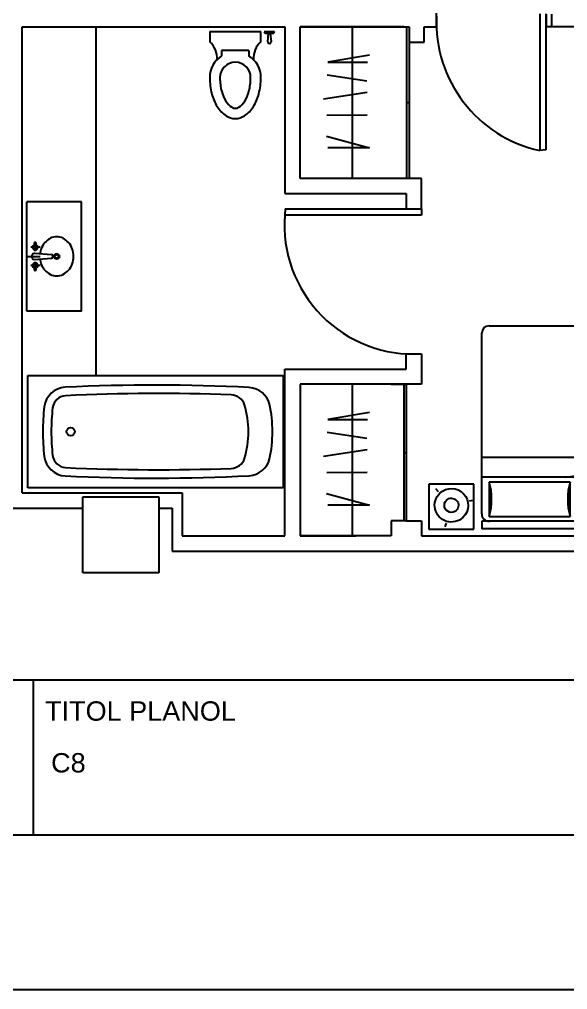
# Model space of a CAD drawing. Header units: millimetres. Extents: x 2377 to 4712, y -254 to 3188.
# Drawn here: x 4005.4 to 4076.2, y 947.8 to 1073.2 of the extents above; entities that cross this region are included whole.
import ezdxf

# ---------------------------------------------------------------- set-up
doc = ezdxf.new("R2010")
doc.units = ezdxf.units.MM
doc.layers.add('Mobiliario', color=254, linetype='Continuous')
doc.styles.get("Standard").update_dxf_attribs({"font": 'arial.ttf'})

# ---------------------------------------------------------------- blocks, each defined once
blk = doc.blocks.new('MHPLS012')
at = {"layer": 'Mobiliario'}
for p, q in [((-2.024, 0.95), (-0.152, 0.95)), ((-0.076, 0.95), (-0.076, -0.95)), ((-0.076, 0.95), (0, 0.95)), ((0, 0.95), (0, -0.95)), ((-2.1, -0.874), (-2.1, 0.874)), ((-0.483, 0.874), (-0.483, 0.036)), ((-0.127, 0.874), (-0.483, 0.874)), ((-0.127, 0.036), (-0.127, 0.874)), ((-0.737, 0.366), (-0.737, -0.95)), ((-0.533, 0.041), (-0.533, -0.95)), ((-0.483, 0.036), (-0.127, 0.036)), ((-0.483, -0.036), (-0.483, -0.874)), ((-0.127, -0.036), (-0.483, -0.036)), ((-0.127, -0.874), (-0.127, -0.036)), ((-0.483, -0.874), (-0.127, -0.874)), ((-0.152, -0.95), (-2.024, -0.95)), ((-0.076, -0.95), (0, -0.95))]:
    blk.add_line(p, q, dxfattribs=at)
for centre, radius, start, end in [((-2.024, 0.874), 0.0762, 90, 180), ((-0.019, 0.912), 0.898, 177.5673, 219.5461), ((1.615, 1.088), 2.343, 183.3665, 199.2534), ((-0.152, 0.874), 0.0762, 0, 90), ((-0.305, 1.483), 0.635, 253.7398, 286.2602), ((-1.227, -0.125), 0.694, 3.1663, 42.0658), ((-1.458, -0.029), 0.927, 4.2918, 21.7676), ((-0.305, -0.574), 0.635, 73.7398, 106.2602), ((-0.305, 0.574), 0.635, 253.7398, 286.2602), ((-2.024, -0.874), 0.0762, 180, 270), ((-0.305, -1.483), 0.635, 73.7398, 106.2602), ((-0.152, -0.874), 0.0762, 270, 0)]:
    blk.add_arc(centre, radius, start, end, dxfattribs=at)
blk = doc.blocks.new('bn04-7')
for p, q in [((0, 0), (0, -0.147)), ((-0.6, 0), (0.6, 0)), ((-0.6, -0.6), (-0.6, 0)), ((-0.058, -0.092), (-0.151, -0.092)), ((-0.122, -0.087), (-0.112, -0.087)), ((-0.122, -0.098), (-0.112, -0.098)), ((-0.1, -0.148), (-0.1, -0.045)), ((-0.033, -0.08), (-0.02, -0.271)), ((0.034, -0.086), (0.02, -0.271)), ((0.058, -0.092), (0.151, -0.092)), ((0.1, -0.148), (0.1, -0.045)), ((0.122, -0.087), (0.112, -0.087)), ((0.122, -0.098), (0.112, -0.098)), ((0.6, -0.6), (0.6, 0)), ((-0.005, -0.286), (0.005, -0.286)), ((-0.6, -0.6), (0.6, -0.6))]:
    blk.add_line(p, q)
for centre, radius in [((-0.1, -0.092), 0.0118), ((0.1, -0.092), 0.0118), ((0, -0.328), 0.03), ((0, -0.328), 0.02)]:
    blk.add_circle(centre, radius)
for centre, radius, start, end in [((-0.142, -0.092), 0.0118, 39.1354, 320.8646), ((-0.131, -0.083), 0.0025, 219.1354, 256.4029), ((-0.131, -0.101), 0.0025, 103.5971, 140.8646), ((-0.123, -0.049), 0.0381, 256.4029, 272.0458), ((-0.123, -0.136), 0.0381, 87.9542, 103.5971), ((-0.1, -0.092), 0.0299, 191.7173, 168.2827), ((-0.1, -0.092), 0.0235, 194.2864, 165.7136), ((-0.112, -0.084), 0.003, 270, 324.6965), ((-0.112, -0.101), 0.003, 35.3035, 90), ((0.055, -0.103), 0.0911, 153.0547, 165.3672), ((-0.006, -0.094), 0.0379, 104.9144, 122.742), ((0, -0.113), 0.0583, 90, 104.9144), ((0, -0.113), 0.0583, 75.0856, 90), ((0.005, -0.094), 0.0379, 57.258, 75.0856), ((-0.056, -0.103), 0.0911, 14.6328, 26.9453), ((0.025, -0.085), 0.00867, 0, 32.7882), ((0.025, -0.085), 0.00867, 350.3449, 0), ((0.1, -0.092), 0.0299, 11.7173, 348.2827), ((0.1, -0.092), 0.0235, 14.2864, 345.7136), ((0.112, -0.084), 0.003, 215.3035, 270), ((0.112, -0.101), 0.003, 90, 144.6965), ((0.123, -0.049), 0.0381, 267.9542, 283.5971), ((0.123, -0.136), 0.0381, 76.4029, 92.0458), ((0.131, -0.083), 0.0025, 283.5971, 320.8646), ((0.131, -0.101), 0.0025, 39.1354, 76.4029), ((0.142, -0.092), 0.0118, 219.1354, 140.8646), ((-0.028, -0.341), 0.189, 130.7108, 154.2946), ((-0.011, -0.361), 0.216, 109.6169, 130.7108), ((0, -0.393), 0.249, 96.5773, 109.6169), ((0, -0.393), 0.249, 70.3831, 83.252), ((0.011, -0.361), 0.216, 49.2892, 70.3831), ((0.028, -0.341), 0.189, 25.7054, 49.2892), ((-0.055, -0.328), 0.16, 154.2946, 180), ((-0.005, -0.271), 0.015, 180, 270), ((0.005, -0.271), 0.015, 270, 0), ((0.055, -0.328), 0.16, 0, 25.7054), ((-0.055, -0.328), 0.16, 180, 205.7054), ((-0.028, -0.315), 0.189, 205.7054, 229.2892), ((0.028, -0.315), 0.189, 310.7108, 334.2946), ((0.055, -0.328), 0.16, 334.2946, 360), ((-0.011, -0.295), 0.216, 229.2892, 250.3831), ((0, -0.264), 0.249, 250.3831, 270), ((0, -0.264), 0.249, 270, 289.6169), ((0.011, -0.295), 0.216, 289.6169, 310.7108)]:
    blk.add_arc(centre, radius, start, end)
blk = doc.blocks.new('bn34-3')
at = {"linetype": 'ByBlock'}
for p, q in [((-0.1765, 0), (-0.1765, -0.0706)), ((-0.1765, 0), (0.1765, 0)), ((0.1765, -0.0706), (0.1765, 0)), ((0.2, 0), (0.2706, 0)), ((0.2, 0), (0.2059, -0.0118)), ((0.2647, -0.0118), (0.2706, 0)), ((0.2059, -0.0118), (0.2647, -0.0118)), ((0.2235, -0.0706), (0.2294, -0.0118)), ((0.2412, -0.0118), (0.2471, -0.0706)), ((-0.0941, -0.1294), (-0.0941, -0.1684)), ((0.0941, -0.1294), (-0.0941, -0.1294)), ((0.0941, -0.1294), (0.0941, -0.1684))]:
    blk.add_line(p, q, dxfattribs=at)
for centre, radius, start, end in [((-0.2843, -0.1882), 0.1596, 358.33784, 47.48955), ((0.2843, -0.1882), 0.1596, 132.51045, 181.66216), ((0.2353, -0.0706), 0.0118, 180, 0), ((0, -0.3176), 0.1765, 122.23095, 180), ((0, -0.3176), 0.1765, 0, 57.76905), ((0, -0.3176), 0.1059, 0, 180), ((0.2737, -0.3176), 0.4502, 180.00004, 194.51425), ((0.2737, -0.3176), 0.3796, 180.00003, 194.51424), ((-0.2737, -0.3176), 0.3796, 345.48576, 359.99997), ((-0.2737, -0.3176), 0.4502, 345.48575, 359.99996), ((0.1387, -0.3526), 0.3108, 194.51426, 212.00539), ((0.1387, -0.3526), 0.2402, 194.51426, 212.0054), ((-0.1387, -0.3526), 0.2402, 327.9946, 345.48574), ((-0.1387, -0.3526), 0.3108, 327.99461, 345.48574), ((0.0535, -0.4059), 0.2103, 212.00541, 236.46588), ((0.0535, -0.4059), 0.1397, 212.00541, 236.46587), ((0, -0.4866), 0.0428, 236.46596, 269.99998), ((0, -0.4866), 0.0428, 270.00002, 303.53404), ((-0.0535, -0.4059), 0.1397, 303.53413, 327.99459), ((-0.0535, -0.4059), 0.2103, 303.53412, 327.99459), ((0, -0.4866), 0.1134, 236.46593, 269.99995), ((0, -0.4866), 0.1134, 270.00005, 303.53407)]:
    blk.add_arc(centre, radius, start, end, dxfattribs=at)
blk = doc.blocks.new('A$C57724086')
at = {"layer": 'Mobiliario'}
for p, q in [((0, 0), (0, 1.7)), ((0, 1.7), (0.75, 1.7)), ((0.75, 1.7), (0.75, 0)), ((0.75, 0), (0, 0))]:
    blk.add_line(p, q, dxfattribs=at)
blk.add_circle((0.375, 1.415), 0.0275, dxfattribs=at)
for centre, radius, start, end in [((0.2293, 1.4421), 0.15, 97.82457, 176.29967), ((0.375, 0.1136), 1.4864, 89.99877, 96.41619), ((0.375, 0.1136), 1.4864, 83.58381, 90.00123), ((0.5207, 1.4421), 0.15, 3.70033, 82.17543), ((0.2293, 1.4421), 0.094, 97.82457, 176.29967), ((0.375, 0.1107), 1.4333, 89.99873, 96.34838), ((0.375, 0.1107), 1.4333, 83.65162, 90.00127), ((0.5207, 1.4421), 0.094, 3.70033, 82.17543), ((12.3216, 0.8538), 12.2566, 177.20377, 182.94309), ((13.2155, 0.8326), 13.0945, 177.30557, 182.13423), ((-12.4655, 0.8326), 13.0945, 357.86577, 2.69443), ((-11.5716, 0.8538), 12.2566, 357.05691, 2.79623), ((0.23, 0.3501), 0.1, 182.9309, 250.22209), ((0.52, 0.3501), 0.1, 289.77791, 357.0691), ((0.2308, 0.2347), 0.15, 183.89471, 255.30141), ((0.3748, 0.858), 0.628, 253.47012, 270.01863), ((0.3752, 0.858), 0.628, 269.98137, 286.52988), ((0.5192, 0.2347), 0.15, 284.69859, 356.10529), ((0.3749, 0.9245), 0.8545, 257.69314, 270.00758), ((0.3751, 0.9245), 0.8545, 269.99242, 282.30686)]:
    blk.add_arc(centre, radius, start, end, dxfattribs=at)
blk = doc.blocks.new('sl06-0')
at = {"layer": 'Mobiliario'}
for p, q in [((-0.3, 0.281, -1.579), (-0.3, -0.318, -1.579)), ((0.298, 0.281, -1.579), (-0.3, 0.281, -1.579)), ((0.298, -0.318, -1.579), (0.298, 0.281, -1.579)), ((-0.3, -0.318, -1.579), (0.298, -0.318, -1.579))]:
    blk.add_line(p, q, dxfattribs=at)
at = {"layer": 'Mobiliario', "linetype": 'ByBlock'}
for p, q in [((-0.169, 0.179, -1.579), (-0.205, 0.217, -1.579)), ((0.24, 0.057, -1.579), (0.29, 0.069, -1.579)), ((-0.071, -0.236, -1.579), (-0.085, -0.286, -1.579))]:
    blk.add_line(p, q, dxfattribs=at)
at = {"layer": 'Mobiliario', "linetype": 'ByBlock', "extrusion": (0, 0, -1)}
for major_axis, start_param, end_param in [((-0.157, -0.157), -1.5419, 1.599693), ((-0.157, -0.157), 1.599693, 4.741285), ((-0.0663, -0.0663), -1.5419, 1.599693), ((-0.0663, -0.0663), 1.599693, 4.741285)]:
    blk.add_ellipse((0, 0, -1.579), major_axis=major_axis, ratio=1, start_param=start_param, end_param=end_param, dxfattribs=at)

msp = doc.modelspace()

# ---------------------------------------------------------------- linework, layer by layer
at = {"transparency": 33554687}
for p, q in [((4059.3, 1072.19), (4059.3, 1074.15)), ((4059.3, 1072.19), (4059.3, 1074.15)), ((4073.43, 1073.85), (4073.43, 1072.19)), ((4074.12, 1073.85), (4074.12, 1072.19)), ((4005.77, 1011.97), (4005.77, 1072.19)), ((4005.77, 1072.19), (4039.7, 1072.19)), ((4039.7, 1072.19), (4039.7, 1050.64)), ((4041.66, 1052.6), (4041.66, 1072.19)), ((4041.66, 1072.19), (4055.74, 1072.19)), ((4053.42, 1072.19), (4041.66, 1072.19)), ((4055.05, 1072.19), (4048.39, 1072.19)), ((4048.39, 1072.19), (4048.39, 1052.6)), ((4053.42, 1072.19), (4055.38, 1072.19)), ((4055.41, 1072.19), (4055.41, 1052.6)), ((4055.74, 1072.19), (4055.74, 1070.23)), ((4055.74, 1072.19), (4055.74, 1052.6)), ((4057.7, 1072.19), (4059.3, 1072.19)), ((4057.7, 1070.23), (4057.7, 1072.19)), ((4057.7, 1072.19), (4059.3, 1072.19)), ((4103.32, 1072.19), (4073.43, 1072.19)), ((4074.12, 1072.19), (4073.43, 1072.19)), ((4055.74, 1070.23), (4057.7, 1070.23)), ((4050.64, 1068.52), (4045.24, 1067.63)), ((4045.24, 1067.63), (4050.38, 1067.63)), ((4045.16, 1066.01), (4050.27, 1065.21)), ((4050.34, 1063.72), (4044.69, 1062.85)), ((4055.41, 1062.4), (4055.74, 1062.4)), ((4050.35, 1060.78), (4045.11, 1060.75)), ((4045.09, 1058.06), (4050.65, 1056.56)), ((4050.65, 1056.56), (4045.25, 1056.56)), ((4057.34, 1052.6), (4041.66, 1052.6)), ((4053.42, 1052.6), (4041.66, 1052.6)), ((4057.34, 1048.68), (4057.34, 1052.6)), ((4039.7, 1050.64), (4055.38, 1050.64)), ((4055.38, 1050.64), (4055.38, 1050.64)), ((4055.38, 1050.64), (4055.38, 1048.68)), ((4055.38, 1048.68), (4057.34, 1048.68)), ((4055.38, 1027.97), (4055.38, 1029.93)), ((4055.38, 1029.93), (4057.34, 1029.93)), ((4057.34, 1029.93), (4057.34, 1026.01)), ((4039.7, 1006.41), (4039.7, 1027.97)), ((4039.7, 1027.97), (4055.38, 1027.97)), ((4057.34, 1026.01), (4041.66, 1026.01)), ((4041.66, 1026.01), (4041.66, 1006.41)), ((4053.42, 1026.01), (4041.66, 1026.01)), ((4055.05, 1026.01), (4048.39, 1026.01)), ((4048.39, 1026.01), (4048.39, 1006.41)), ((4053.42, 1026.01), (4055.38, 1026.01)), ((4055.05, 1026.01), (4055.05, 1008.37)), ((4055.38, 1026.01), (4055.38, 1008.37)), ((4050.64, 1022.34), (4045.24, 1021.44)), ((4045.24, 1021.44), (4050.38, 1021.44)), ((4045.16, 1019.83), (4050.27, 1019.03)), ((4050.34, 1017.53), (4044.69, 1016.67)), ((4055.05, 1017.19), (4055.38, 1017.19)), ((4050.35, 1014.6), (4045.11, 1014.56)), ((4005.77, 1011.97), (4026.44, 1011.97)), ((4026.44, 1011.97), (4026.44, 1006.41)), ((4045.09, 1011.88), (4050.65, 1010.38)), ((4013.61, 1011.45), (4023.41, 1011.45)), ((4013.61, 1001.65), (4013.61, 1011.45)), ((4023.41, 1011.45), (4023.41, 1001.65)), ((4003.81, 1010.01), (4013.61, 1010.01)), ((4023.41, 1010.01), (4025.15, 1010.01)), ((4025.15, 1010.01), (4025.15, 1004.45)), ((4050.65, 1010.38), (4045.25, 1010.38)), ((4055.38, 1008.37), (4053.42, 1008.37)), ((4053.42, 1008.37), (4053.42, 1006.41)), ((4055.38, 1008.37), (4057.34, 1008.37)), ((4057.34, 1008.37), (4057.34, 1006.41)), ((4026.44, 1006.41), (4039.7, 1006.41)), ((4028.85, 1006.41), (4039.7, 1006.41)), ((4041.66, 1006.41), (4046.04, 1006.41)), ((4041.66, 1006.41), (4048.88, 1006.41)), ((4053.42, 1006.41), (4041.66, 1006.41)), ((4057.34, 1006.41), (4062.6, 1006.41)), ((4057.34, 1006.41), (4064.56, 1006.41)), ((4064.56, 1006.41), (4089.6, 1006.41)), ((4025.15, 1004.45), (4089.6, 1004.45)), ((4023.41, 1001.65), (4013.61, 1001.65)), ((4205.24, 987.79), (3809.75, 987.79)), ((4007.25, 967.79), (4007.25, 987.79)), ((3936.75, 967.79), (4007.25, 967.79)), ((4007.25, 967.79), (4077.25, 967.79)), ((3794.7, 947.79), (4214.7, 947.79))]:
    msp.add_line(p, q, dxfattribs=at)
at = {"layer": 'Mobiliario', "transparency": 33554687}
for p, q in [((4072.61, 1073.89), (4072.61, 1056.22)), ((4073.43, 1056.3), (4073.43, 1073.89)), ((4015.31, 1027.16), (4015.31, 1072.19)), ((4073.43, 1056.3), (4072.61, 1056.22)), ((4039.75, 1048.68), (4039.68, 1047.86)), ((4039.75, 1048.68), (4057.34, 1048.68)), ((4057.34, 1048.68), (4057.34, 1047.86)), ((4057.34, 1047.86), (4039.68, 1047.86))]:
    msp.add_line(p, q, dxfattribs=at)
for centre, radius, start, end in [((4076.2, 1072.76), 16.92, 177.1933, 257.7541), ((4056.36, 1046.63), 16.73, 175.8007, 273.3575)]:
    msp.add_arc(centre, radius, start, end, dxfattribs=at)

# ---------------------------------------------------------------- block references
for name, p, xscale, yscale, zscale in [('bn34-3', (4033.3, 1071.58), 18.7270378760025, 18.7270378760025, 18.7270378760025), ('sl06-0', (4061.21, 1010.37, 15.4), 9.753089510374505, 9.753089510374505, 9.753089510374505)]:
    msp.add_blockref(name, p, dxfattribs=dict(at, xscale=xscale, yscale=yscale, zscale=zscale))
for name, p, xscale, yscale, zscale, rotation in [('bn04-7', (4006.37, 1042.53), 11.76876893341847, 11.76876893341847, 11.76876893341847, 90), ('MHPLS012', (4076.99, 1007.35), 12.4828844303532, 12.4828844303532, 12.4828844303532, 270)]:
    msp.add_blockref(name, p, dxfattribs=dict(at, xscale=xscale, yscale=yscale, zscale=zscale, rotation=rotation))
at = {"layer": 'Mobiliario', "color": 7, "transparency": 33554687, "xscale": 19.38452147200723, "yscale": 19.38452147200723, "zscale": 19.38452147200723, "rotation": 90}
msp.add_blockref('A$C57724086', (4039.46, 1012.62), dxfattribs=at)

# ---------------------------------------------------------------- texts
at = {"transparency": 33554687, "char_height": 2.5, "attachment_point": 1}
for s, width, insert in [('TITOL PLANOL', 34.1105, (4008.73, 985.04)), ('C8', 63.5407, (4009.51, 978.35))]:
    msp.add_mtext_dynamic_manual_height_columns(s, width=width, gutter_width=12.5, heights=[0], dxfattribs=dict(at, insert=insert))

doc.saveas('drawing.dxf')
